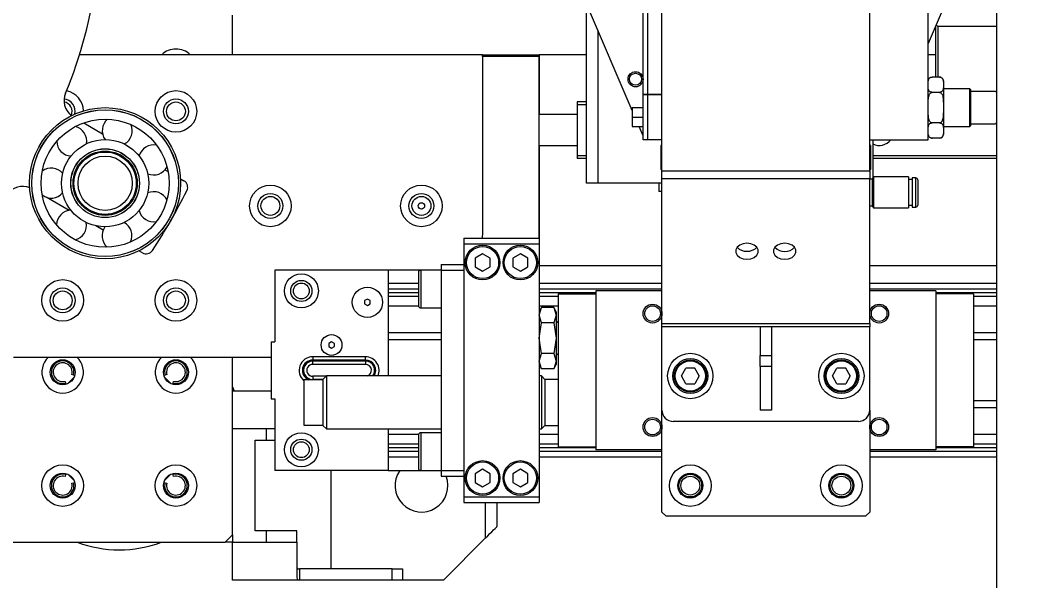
# Model space of a CAD drawing. Header units: millimetres. Extents: x 169 to 14583, y -399 to 10804.
# Drawn here: x 2895 to 3427, y 4334 to 4631 of the extents above; entities that cross this region are included whole.
import ezdxf

# ---------------------------------------------------------------- set-up
doc = ezdxf.new("R2010")
doc.units = ezdxf.units.MM
doc.header["$LTSCALE"] = 35
doc.layers.add('1', color=70, linetype='Continuous')
doc.styles.add('SLDTEXTSTYLE2', font='TXT', dxfattribs={"width": 0.7})
doc.dimstyles.new('SLDDIMSTYLE7', dxfattribs={"dimtxt": 105.988363, "dimasz": 26.25, "dimexe": 0, "dimexo": 0.0625, "dimgap": 26.497091, "dimtad": 1, "dimdec": 0, "dimlfac": 0.5, "dimrnd": 1e-09, "dimzin": 12, "dimdsep": 46, "dimtxsty": 'SLDTEXTSTYLE2', "dimsah": 1, "dimcen": 0.09, "dimadec": 0, "dimazin": 3, "dimtfac": 1, "dimtdec": 3, "dimtofl": 0, "dimtmove": 0, "dimatfit": 3, "dimfxl": 0, "dimfrac": 2, "dimtolj": 1, "dimtzin": 12, "dimarcsym": 0})

# ---------------------------------------------------------------- blocks, each defined once
blk = doc.blocks.new('_D_45')
at = {"layer": '1'}
for p, q in [((3007.63, 4323.46), (3007.63, 3632.57)), ((3412.43, 4084.21), (3412.43, 3632.57)), ((3629.19, 3862.04), (3841.67, 3862.04)), ((3841.67, 3699.98), (3629.19, 3699.98)), ((3007.63, 3667.57), (3412.43, 3667.57)), ((3412.43, 3667.57), (3841.67, 3667.57))]:
    blk.add_line(p, q, dxfattribs=at)
for centre, start, end in [((3629.19, 3781.01), 90, 270), ((3841.67, 3781.01), 270, 90)]:
    blk.add_arc(centre, 81.03, start, end, dxfattribs=at)
for points in [[(3007.63, 3667.57), (3033.88, 3662.32), (3033.88, 3672.82)], [(3412.43, 3667.57), (3386.18, 3672.82), (3386.18, 3662.32)]]:
    blk.add_solid(points, dxfattribs=at)
at = {"layer": '1', "insert": (3629.19, 3838.65), "char_height": 92.604, "attachment_point": 1, "style": 'SLDTEXTSTYLE2'}
blk.add_mtext('202', dxfattribs=at)

msp = doc.modelspace()

# ---------------------------------------------------------------- linework, layer by layer
at = {"color": 7, "linetype": 'Continuous', "lineweight": 18}
for p, q in [((3412.433, 4119.213), (3412.433, 5419.716)), ((3376.033, 4567.465), (3376.033, 4801.465)), ((3235.033, 4550.95), (3235.033, 4685.464)), ((3345.033, 4550.95), (3345.033, 4685.464)), ((3225.033, 4591.464), (3225.033, 4673.82)), ((3227.433, 4672.204), (3227.433, 4591.464)), ((3219.233, 4582.998), (3195.033, 4639.464)), ((3195.033, 4544.465), (3195.033, 4639.464)), ((3385.033, 4639.464), (3376.033, 4618.465)), ((3007.633, 4612.465), (3007.633, 4633.465)), ((3201.033, 4625.465), (3201.033, 4544.465)), ((3380.033, 4600.63), (3380.033, 4627.798)), ((3380.233, 4628.265), (3381.033, 4627.464)), ((3412.433, 4627.464), (3381.033, 4627.464)), ((3381.033, 4627.464), (3381.033, 4600.63)), ((3140.033, 4612.465), (2926.579, 4612.465)), ((3140.033, 4612.465), (3170.033, 4612.465)), ((3140.033, 4611.464), (3140.033, 4612.465)), ((3170.033, 4611.464), (3140.033, 4611.464)), ((3140.033, 4611.464), (3140.033, 4518.465)), ((3195.033, 4612.465), (3170.033, 4612.465)), ((3170.033, 4612.465), (3170.033, 4580.764)), ((3170.033, 4515.465), (3170.033, 4611.464)), ((3380.033, 4612.465), (3376.033, 4612.465)), ((3382.033, 4600.63), (3378.033, 4600.63)), ((3384.033, 4598.63), (3384.033, 4597.669)), ((3384.033, 4597.669), (3384.033, 4595.508)), ((3382.033, 4592.547), (3378.033, 4592.547)), ((3384.033, 4595.508), (3384.033, 4586.626)), ((3398.033, 4594.465), (3384.033, 4594.465)), ((3398.433, 4594.065), (3398.033, 4594.465)), ((3398.033, 4574.465), (3398.033, 4594.465)), ((3398.433, 4594.065), (3398.433, 4574.864)), ((3411.633, 4593.065), (3398.433, 4593.065)), ((3411.633, 4593.065), (3411.633, 4592.95)), ((3411.633, 4592.95), (3412.433, 4592.95)), ((3195.033, 4587.465), (3190.033, 4587.465)), ((3190.033, 4587.465), (3190.033, 4585.965)), ((3227.433, 4591.464), (3225.033, 4591.464)), ((3225.033, 4567.465), (3225.033, 4591.364)), ((3225.033, 4591.364), (3227.433, 4591.364)), ((3227.433, 4591.464), (3235.033, 4591.464)), ((3227.433, 4591.364), (3227.433, 4567.465)), ((3235.033, 4591.364), (3227.433, 4591.364)), ((3195.033, 4585.965), (3190.033, 4585.965)), ((3190.033, 4585.965), (3190.033, 4558.965)), ((3219.233, 4584.465), (3225.033, 4584.465)), ((3219.233, 4584.465), (3219.233, 4579.465)), ((3384.033, 4586.626), (3384.033, 4582.303)), ((3384.033, 4582.303), (3384.033, 4573.421)), ((2928.784, 4576.413), (2938.752, 4570.658)), ((3190.033, 4580.764), (3170.033, 4580.764)), ((3219.233, 4579.465), (3225.033, 4579.465)), ((3219.233, 4579.465), (3219.233, 4574.465)), ((3382.033, 4576.382), (3378.033, 4576.382)), ((3219.233, 4574.465), (3225.033, 4574.465)), ((3225.033, 4569.465), (3222.89, 4574.465)), ((3384.033, 4574.465), (3398.033, 4574.465)), ((3384.033, 4573.421), (3384.033, 4571.26)), ((3384.033, 4571.26), (3384.033, 4570.299)), ((3398.033, 4574.465), (3398.433, 4574.864)), ((3398.433, 4575.865), (3411.633, 4575.865)), ((3412.433, 4575.979), (3411.633, 4575.979)), ((3411.633, 4575.979), (3411.633, 4575.865)), ((3227.433, 4567.465), (3225.033, 4567.465)), ((3235.033, 4567.465), (3227.433, 4567.465)), ((3345.033, 4567.465), (3376.033, 4567.465)), ((3346.633, 4567.465), (3346.633, 4546.932)), ((3382.033, 4568.299), (3378.033, 4568.299)), ((3190.033, 4564.164), (3170.033, 4564.164)), ((3170.033, 4564.164), (3170.033, 4515.465)), ((3234.433, 4564.365), (3234.433, 4551.765)), ((3234.569, 4564.365), (3234.433, 4564.365)), ((3234.569, 4564.365), (3234.569, 4551.765)), ((3235.033, 4564.365), (3234.569, 4564.365)), ((3345.498, 4564.365), (3345.033, 4564.365)), ((3345.498, 4564.365), (3345.498, 4551.765)), ((3345.633, 4564.365), (3345.498, 4564.365)), ((3345.633, 4551.765), (3345.633, 4564.365)), ((2957.22, 4559.995), (2958.326, 4559.357)), ((3195.033, 4558.965), (3190.033, 4558.965)), ((3190.033, 4558.965), (3190.033, 4557.465)), ((3195.033, 4557.465), (3190.033, 4557.465)), ((3412.433, 4558.965), (3346.633, 4558.965)), ((3412.433, 4557.465), (3346.633, 4557.465)), ((2971.825, 4551.563), (2973.456, 4550.621)), ((3234.569, 4551.765), (3234.433, 4551.765)), ((3234.569, 4551.765), (3235.033, 4551.765)), ((3235.033, 4550.95), (3345.033, 4550.95)), ((3235.033, 4546.707), (3235.033, 4550.95)), ((3345.033, 4551.765), (3345.498, 4551.765)), ((3345.033, 4550.95), (3345.033, 4546.707)), ((3345.633, 4551.765), (3345.498, 4551.765)), ((2980.051, 4546.814), (2981.853, 4545.774)), ((3201.033, 4544.465), (3195.033, 4544.465)), ((3235.033, 4544.465), (3201.033, 4544.465)), ((3233.433, 4544.465), (3233.433, 4540.165)), ((3345.033, 4546.707), (3235.033, 4546.707)), ((3235.033, 4470.222), (3235.033, 4546.707)), ((3345.033, 4470.222), (3345.033, 4546.707)), ((3346.421, 4546.565), (3345.033, 4546.565)), ((3347.114, 4547.765), (3346.421, 4546.565)), ((3346.421, 4546.565), (3346.421, 4539.565)), ((3365.633, 4547.765), (3347.114, 4547.765)), ((3347.114, 4547.765), (3347.114, 4539.565)), ((3365.633, 4547.765), (3365.633, 4539.565)), ((3367.433, 4546.354), (3365.633, 4546.354)), ((3369.433, 4547.265), (3367.433, 4547.265)), ((3367.433, 4547.265), (3367.433, 4539.565)), ((3369.433, 4531.864), (3369.433, 4547.265)), ((3370.433, 4546.264), (3370.433, 4532.865)), ((3235.033, 4540.165), (3233.433, 4540.165)), ((3346.421, 4539.565), (3346.421, 4532.564)), ((3347.114, 4539.565), (3347.114, 4531.365)), ((3365.633, 4539.565), (3365.633, 4531.365)), ((3367.433, 4539.565), (3367.433, 4531.864)), ((2921.056, 4530.068), (2908.932, 4537.067)), ((3345.033, 4532.564), (3346.421, 4532.564)), ((3346.421, 4532.564), (3347.114, 4531.365)), ((3347.114, 4531.365), (3365.633, 4531.365)), ((3365.633, 4532.775), (3367.433, 4532.775)), ((3367.433, 4531.864), (3369.433, 4531.864)), ((2939.049, 4519.679), (2935.22, 4521.89)), ((3140.033, 4518.465), (3139.807, 4515.465)), ((3130.033, 4515.465), (3170.033, 4515.465)), ((3130.033, 4515.465), (3130.033, 4512.464)), ((3170.033, 4515.465), (3170.033, 4512.464)), ((2959.853, 4507.668), (2958.051, 4508.709)), ((3130.033, 4512.464), (3170.033, 4512.464)), ((3130.033, 4512.464), (3130.033, 4378.465)), ((3170.033, 4512.464), (3170.033, 4378.465)), ((3140.033, 4507.083), (3136.033, 4504.774)), ((3136.033, 4504.774), (3136.033, 4500.155)), ((3144.033, 4504.774), (3140.033, 4507.083)), ((3144.033, 4500.155), (3144.033, 4504.774)), ((3160.033, 4507.083), (3156.033, 4504.774)), ((3156.033, 4504.774), (3156.033, 4500.155)), ((3164.033, 4504.774), (3160.033, 4507.083)), ((3164.033, 4500.155), (3164.033, 4504.774)), ((3090.033, 4498.465), (3030.033, 4498.465)), ((3030.033, 4498.465), (3030.033, 4460.465)), ((3090.033, 4498.465), (3090.033, 4442.465)), ((3118.033, 4498.465), (3090.033, 4498.465)), ((3106.033, 4497.264), (3106.033, 4479.665)), ((3118.033, 4498.465), (3107.233, 4498.465)), ((3107.233, 4498.465), (3107.233, 4478.465)), ((3118.033, 4501.465), (3130.033, 4501.465)), ((3118.033, 4501.465), (3118.033, 4498.465)), ((3118.033, 4498.465), (3118.033, 4392.464)), ((3118.033, 4498.465), (3130.033, 4498.465)), ((3136.033, 4500.155), (3140.033, 4497.846)), ((3140.033, 4497.846), (3144.033, 4500.155)), ((3156.033, 4500.155), (3160.033, 4497.846)), ((3160.033, 4497.846), (3164.033, 4500.155)), ((3235.033, 4500.765), (3170.033, 4500.765)), ((3412.433, 4500.765), (3345.033, 4500.765)), ((3106.033, 4491.464), (3090.033, 4491.464)), ((3235.033, 4491.464), (3170.033, 4491.464)), ((3412.433, 4491.464), (3345.033, 4491.464)), ((3106.033, 4488.465), (3090.033, 4488.465)), ((3106.033, 4486.464), (3090.033, 4486.464)), ((3235.033, 4488.465), (3170.033, 4488.465)), ((3200.033, 4486.464), (3170.033, 4486.464)), ((3235.033, 4487.465), (3200.033, 4487.465)), ((3200.033, 4487.465), (3200.033, 4403.465)), ((3412.433, 4488.465), (3345.033, 4488.465)), ((3380.033, 4487.465), (3345.033, 4487.465)), ((3380.033, 4487.465), (3380.033, 4403.465)), ((3412.433, 4486.464), (3380.033, 4486.464)), ((3079.033, 4483.197), (3077.533, 4482.331)), ((3077.533, 4482.331), (3077.533, 4480.599)), ((3077.533, 4480.599), (3079.033, 4479.732)), ((3080.533, 4482.331), (3079.033, 4483.197)), ((3079.033, 4479.732), (3080.533, 4480.599)), ((3080.533, 4480.599), (3080.533, 4482.331)), ((3106.033, 4484.464), (3090.033, 4484.464)), ((3180.033, 4484.464), (3170.033, 4484.464)), ((3180.033, 4485.864), (3200.033, 4485.864)), ((3180.033, 4485.864), (3180.033, 4436.241)), ((3400.033, 4485.864), (3380.033, 4485.864)), ((3400.033, 4485.864), (3400.033, 4405.065)), ((3412.433, 4484.464), (3400.033, 4484.464)), ((3106.05, 4479.464), (3090.033, 4479.464)), ((3107.233, 4478.465), (3118.033, 4478.465)), ((3180.033, 4479.464), (3170.033, 4479.464)), ((3171.289, 4478.64), (3170.033, 4476.464)), ((3170.033, 4474.589), (3171.283, 4478.63)), ((3177.783, 4478.63), (3171.283, 4478.63)), ((3179.033, 4476.464), (3177.777, 4478.64)), ((3177.783, 4478.63), (3179.033, 4474.589)), ((3179.033, 4476.464), (3179.033, 4474.589)), ((3412.433, 4479.464), (3400.033, 4479.464)), ((3171.283, 4470.547), (3170.033, 4474.589)), ((3170.033, 4462.465), (3171.283, 4470.547)), ((3177.783, 4470.547), (3171.283, 4470.547)), ((3179.033, 4474.589), (3177.783, 4470.547)), ((3177.783, 4470.547), (3179.033, 4462.465)), ((3179.033, 4474.589), (3179.033, 4462.465)), ((3180.033, 4470.625), (3179.033, 4471.624)), ((3235.033, 4470.222), (3345.033, 4470.222)), ((3235.033, 4468.464), (3235.033, 4470.222)), ((3345.033, 4470.222), (3345.033, 4468.464)), ((3118.033, 4465.234), (3090.033, 4465.234)), ((3345.033, 4468.464), (3235.033, 4468.464)), ((3235.033, 4424.465), (3235.033, 4468.464)), ((3287.033, 4468.464), (3287.033, 4453.333)), ((3293.033, 4468.464), (3293.033, 4453.333)), ((3345.033, 4424.465), (3345.033, 4468.464)), ((3412.433, 4465.234), (3400.033, 4465.234)), ((3028.033, 4460.465), (3028.033, 4430.464)), ((3028.033, 4460.465), (3030.033, 4460.465)), ((3060.033, 4460.597), (3058.533, 4459.731)), ((3058.533, 4459.731), (3058.533, 4457.998)), ((3061.533, 4459.731), (3060.033, 4460.597)), ((3061.533, 4457.998), (3061.533, 4459.731)), ((3118.033, 4461.615), (3090.033, 4461.615)), ((3171.283, 4454.382), (3170.033, 4462.465)), ((3179.033, 4462.465), (3177.783, 4454.382)), ((3179.033, 4462.465), (3179.033, 4450.34)), ((3412.433, 4461.615), (3400.033, 4461.615)), ((3058.533, 4457.998), (3060.033, 4457.132)), ((3060.033, 4457.132), (3061.533, 4457.998)), ((3170.033, 4450.34), (3171.283, 4454.382)), ((3177.783, 4454.382), (3171.283, 4454.382)), ((3177.783, 4454.382), (3179.033, 4450.34)), ((3179.033, 4453.304), (3180.033, 4454.305)), ((2891.633, 4452.465), (3028.033, 4452.465)), ((3007.633, 4358.465), (3007.633, 4452.465)), ((3050.033, 4452.619), (3050.033, 4450.887)), ((3078.033, 4452.619), (3050.033, 4452.619)), ((3078.033, 4450.887), (3050.033, 4450.887)), ((3050.033, 4450.887), (3050.033, 4450.31)), ((3050.033, 4448.578), (3050.033, 4450.31)), ((3078.033, 4450.31), (3050.033, 4450.31)), ((3078.033, 4450.887), (3078.033, 4452.619)), ((3078.033, 4450.887), (3078.033, 4450.31)), ((3078.033, 4450.31), (3078.033, 4448.578)), ((3171.283, 4446.299), (3170.033, 4450.34)), ((3179.033, 4450.34), (3177.783, 4446.299)), ((3179.033, 4450.34), (3179.033, 4448.464)), ((3287.033, 4453.333), (3293.033, 4453.333)), ((3287.033, 4447.462), (3287.033, 4453.333)), ((3293.033, 4453.333), (3293.033, 4447.462)), ((3078.033, 4448.578), (3050.033, 4448.578)), ((3170.033, 4448.464), (3171.289, 4446.289)), ((3177.783, 4446.299), (3171.283, 4446.299)), ((3177.777, 4446.289), (3179.033, 4448.464)), ((3245.317, 4442.465), (3247.675, 4446.549)), ((3252.391, 4446.549), (3247.675, 4446.549)), ((3254.749, 4442.465), (3252.391, 4446.549)), ((3293.033, 4447.462), (3287.033, 4447.462)), ((3287.033, 4447.462), (3287.033, 4424.465)), ((3293.033, 4447.462), (3293.033, 4424.465)), ((3325.317, 4442.465), (3327.675, 4446.549)), ((3332.391, 4446.549), (3327.675, 4446.549)), ((3334.749, 4442.465), (3332.391, 4446.549)), ((2918.927, 4439.635), (2919.186, 4438.669)), ((2919.186, 4438.669), (2919.341, 4438.089)), ((2920.433, 4438.488), (2923.61, 4441.665)), ((2923.429, 4442.912), (2922.463, 4443.17)), ((2924.008, 4442.756), (2923.429, 4442.912)), ((2971.838, 4442.912), (2971.258, 4442.756)), ((2972.803, 4443.17), (2971.838, 4442.912)), ((2975.925, 4438.089), (2976.08, 4438.669)), ((2976.08, 4438.669), (2976.339, 4439.635)), ((3055.433, 4440.464), (3045.433, 4440.464)), ((3045.433, 4440.464), (3045.433, 4416.465)), ((3050.033, 4442.351), (3050.033, 4440.619)), ((3057.16, 4442.351), (3050.033, 4442.351)), ((3055.433, 4440.619), (3050.033, 4440.619)), ((3050.033, 4440.464), (3050.033, 4440.619)), ((3057.273, 4442.465), (3055.433, 4440.625)), ((3055.433, 4440.625), (3055.433, 4416.305)), ((3118.033, 4442.465), (3057.273, 4442.465)), ((3057.273, 4442.465), (3057.273, 4414.465)), ((3171.193, 4442.465), (3170.033, 4442.465)), ((3173.033, 4440.625), (3171.193, 4442.465)), ((3171.193, 4442.465), (3171.193, 4414.465)), ((3180.033, 4440.664), (3173.033, 4440.664)), ((3173.033, 4440.664), (3173.033, 4416.264)), ((3247.675, 4438.381), (3245.317, 4442.465)), ((3247.675, 4438.381), (3252.391, 4438.381)), ((3254.749, 4442.465), (3252.391, 4438.381)), ((3327.675, 4438.381), (3325.317, 4442.465)), ((3327.675, 4438.381), (3332.391, 4438.381)), ((3334.749, 4442.465), (3332.391, 4438.381)), ((3007.633, 4436.736), (3008.428, 4434.465)), ((3028.033, 4434.465), (3007.633, 4434.465)), ((3180.033, 4436.241), (3180.033, 4420.688)), ((3028.033, 4430.464), (3030.033, 4430.464)), ((3030.033, 4430.464), (3030.033, 4392.464)), ((3412.433, 4429.314), (3400.033, 4429.314)), ((3235.033, 4370.465), (3235.033, 4424.465)), ((3293.033, 4424.465), (3287.033, 4424.465)), ((3345.033, 4424.465), (3345.033, 4370.465)), ((3412.433, 4425.695), (3400.033, 4425.695)), ((3180.033, 4420.688), (3180.033, 4405.065)), ((3339.033, 4418.465), (3241.033, 4418.465)), ((3025.633, 4414.465), (3007.633, 4414.465)), ((3025.633, 4408.465), (3025.633, 4414.465)), ((3030.033, 4414.465), (3025.633, 4414.465)), ((3045.433, 4416.465), (3055.433, 4416.465)), ((3055.433, 4416.305), (3057.273, 4414.465)), ((3057.273, 4414.465), (3118.033, 4414.465)), ((3090.033, 4414.465), (3090.033, 4392.464)), ((3106.05, 4411.465), (3090.033, 4411.465)), ((3118.033, 4412.464), (3107.233, 4412.464)), ((3107.233, 4412.464), (3107.233, 4392.464)), ((3170.033, 4414.465), (3171.193, 4414.465)), ((3180.033, 4411.465), (3170.033, 4411.465)), ((3171.193, 4414.465), (3173.033, 4416.305)), ((3173.033, 4416.264), (3180.033, 4416.264)), ((3412.433, 4411.465), (3400.033, 4411.465)), ((3019.633, 4408.465), (3025.633, 4408.465)), ((3019.633, 4360.465), (3019.633, 4408.465)), ((3025.633, 4408.465), (3030.033, 4408.465)), ((3106.033, 4406.465), (3090.033, 4406.465)), ((3106.033, 4411.265), (3106.033, 4393.665)), ((3180.033, 4406.465), (3170.033, 4406.465)), ((3412.433, 4406.465), (3400.033, 4406.465)), ((3106.033, 4404.465), (3090.033, 4404.465)), ((3106.033, 4402.464), (3090.033, 4402.464)), ((3200.033, 4404.465), (3170.033, 4404.465)), ((3235.033, 4402.464), (3170.033, 4402.464)), ((3180.033, 4405.065), (3200.033, 4405.065)), ((3235.033, 4403.465), (3200.033, 4403.465)), ((3380.033, 4403.465), (3345.033, 4403.465)), ((3412.433, 4402.464), (3345.033, 4402.464)), ((3400.033, 4405.065), (3380.033, 4405.065)), ((3412.433, 4404.465), (3380.033, 4404.465)), ((3106.033, 4399.465), (3090.033, 4399.465)), ((3235.033, 4399.465), (3170.033, 4399.465)), ((3412.433, 4399.465), (3345.033, 4399.465)), ((2919.186, 4390.26), (2918.927, 4389.294)), ((2919.341, 4390.84), (2919.186, 4390.26)), ((2976.08, 4390.26), (2975.925, 4390.84)), ((2976.339, 4389.294), (2976.08, 4390.26)), ((3090.033, 4392.464), (3030.033, 4392.464)), ((3059.633, 4392.464), (3059.633, 4340.465)), ((3090.033, 4392.464), (3118.033, 4392.464)), ((3107.233, 4392.464), (3118.033, 4392.464)), ((3118.033, 4392.464), (3130.033, 4392.464)), ((3118.033, 4392.464), (3118.033, 4389.464)), ((3140.033, 4393.083), (3136.033, 4390.774)), ((3136.033, 4390.774), (3136.033, 4386.155)), ((3144.033, 4390.774), (3140.033, 4393.083)), ((3144.033, 4386.155), (3144.033, 4390.774)), ((3160.033, 4393.083), (3156.033, 4390.774)), ((3156.033, 4390.774), (3156.033, 4386.155)), ((3164.033, 4390.774), (3160.033, 4393.083)), ((3164.033, 4386.155), (3164.033, 4390.774)), ((2922.463, 4385.759), (2923.429, 4386.017)), ((2923.429, 4386.017), (2924.008, 4386.173)), ((2971.258, 4386.173), (2971.838, 4386.017)), ((2971.838, 4386.017), (2972.803, 4385.759)), ((3118.033, 4389.464), (3130.033, 4389.464)), ((3136.033, 4386.155), (3140.033, 4383.846)), ((3140.033, 4383.846), (3144.033, 4386.155)), ((3156.033, 4386.155), (3160.033, 4383.846)), ((3160.033, 4383.846), (3164.033, 4386.155)), ((3130.033, 4378.465), (3170.033, 4378.465)), ((3130.033, 4378.465), (3130.033, 4375.465)), ((3130.033, 4375.465), (3170.033, 4375.465)), ((3141.633, 4356.749), (3141.633, 4375.465)), ((3147.633, 4375.465), (3147.633, 4362.749)), ((3170.033, 4378.465), (3170.033, 4375.465)), ((3235.033, 4370.465), (3237.033, 4368.465)), ((3343.033, 4368.465), (3345.033, 4370.465)), ((3237.033, 4368.465), (3343.033, 4368.465)), ((3003.633, 4354.464), (3007.633, 4358.465)), ((3007.633, 4358.465), (3007.633, 4354.464)), ((3025.633, 4360.465), (3019.633, 4360.465)), ((3025.633, 4354.464), (3025.633, 4360.465)), ((3041.633, 4360.465), (3025.633, 4360.465)), ((3041.633, 4354.464), (3041.633, 4360.465)), ((2091.633, 4354.464), (3003.633, 4354.464)), ((3007.633, 4354.464), (3003.633, 4354.464)), ((3007.633, 4354.464), (3025.633, 4354.464)), ((3007.633, 4334.465), (3007.633, 4354.464)), ((3025.633, 4354.464), (3041.633, 4354.464)), ((3041.633, 4354.464), (3041.633, 4335.767)), ((3119.349, 4334.465), (3141.633, 4356.749)), ((3041.846, 4340.465), (3041.846, 4340.798)), ((3041.846, 4340.465), (3043.104, 4340.465)), ((3043.104, 4340.465), (3043.104, 4334.465)), ((3092.113, 4340.465), (3043.104, 4340.465)), ((3092.113, 4334.465), (3092.113, 4340.465)), ((3092.113, 4340.465), (3097.672, 4340.465)), ((3097.672, 4340.465), (3097.672, 4334.465)), ((3042.018, 4334.465), (3007.633, 4334.465)), ((3043.104, 4334.465), (3042.018, 4334.465)), ((3092.113, 4334.465), (3043.104, 4334.465)), ((3097.672, 4334.465), (3092.113, 4334.465)), ((3119.349, 4334.465), (3097.672, 4334.465))]:
    msp.add_line(p, q, dxfattribs=at)
at = {"color": 7, "linetype": 'Continuous', "lineweight": 18, "flags": 128}
for points in [[(3277.981, 4504.478), (3280.033, 4504.222), (3282.085, 4504.478), (3283.89, 4505.214), (3285.229, 4506.343), (3285.942, 4507.728), (3285.942, 4509.201), (3285.229, 4510.586), (3283.89, 4511.715), (3282.085, 4512.451), (3280.033, 4512.707), (3277.981, 4512.451), (3276.176, 4511.715), (3274.837, 4510.586), (3274.124, 4509.201), (3274.124, 4507.728), (3274.837, 4506.343), (3276.176, 4505.214), (3277.981, 4504.478)], [(3302.085, 4512.451), (3300.033, 4512.707), (3297.981, 4512.451), (3296.176, 4511.715), (3294.837, 4510.586), (3294.124, 4509.201), (3294.124, 4507.728), (3294.837, 4506.343), (3296.176, 4505.214), (3297.981, 4504.478), (3300.033, 4504.222), (3302.085, 4504.478), (3303.89, 4505.214), (3305.229, 4506.343), (3305.942, 4507.728), (3305.942, 4509.201), (3305.229, 4510.586), (3303.89, 4511.715), (3302.085, 4512.451)], [(2971.656, 4441.665), (2974.124, 4439.268), (2974.833, 4438.488)], [(2923.61, 4387.264), (2922.937, 4387.874), (2920.433, 4390.441)], [(2974.833, 4390.441), (2973.346, 4388.856), (2971.656, 4387.264)], [(3141.633, 4356.749), (3142.804, 4357.919), (3143.929, 4359.045), (3144.966, 4360.082), (3145.876, 4360.991), (3146.622, 4361.738), (3147.176, 4362.292), (3147.518, 4362.634), (3147.633, 4362.749)]]:
    msp.add_lwpolyline(points, dxfattribs=at)
at = {"color": 7, "linetype": 'Continuous', "lineweight": 18}
for centre, radius in [((3221.033, 4599.465), 4), ((3221.033, 4599.464), 3.2), ((2977.633, 4582.464), 11), ((2977.633, 4582.465), 6.6), ((2977.633, 4582.465), 5), ((2940.12, 4544.465), 40), ((2940.12, 4544.465), 38.835), ((2940.12, 4544.465), 38.8), ((2940.12, 4544.465), 33.9), ((2940.12, 4544.465), 23.1), ((2940.12, 4544.465), 18.2), ((2940.12, 4544.465), 18.165), ((2940.12, 4544.464), 17), ((2940.12, 4544.465), 16.5), ((2940.12, 4544.465), 14.356), ((3027.633, 4532.465), 11), ((3107.633, 4532.465), 11), ((3027.633, 4532.465), 6.6), ((3027.633, 4532.464), 5), ((3107.633, 4532.465), 6.6), ((3107.633, 4532.465), 5), ((3107.633, 4532.464), 1.671), ((3140.033, 4502.464), 9.2), ((3140.033, 4502.465), 8.5), ((3160.033, 4502.464), 9.2), ((3160.033, 4502.465), 8.5), ((2917.633, 4482.464), 11), ((2977.633, 4482.464), 11), ((3044.033, 4487.464), 9), ((3044.033, 4487.465), 5.6), ((3044.033, 4487.465), 4.2), ((2917.633, 4482.464), 6.6), ((2917.633, 4482.464), 5), ((2977.633, 4482.465), 6.6), ((2977.633, 4482.465), 5), ((3079.033, 4481.464), 8), ((3230.033, 4475.464), 5), ((3230.033, 4475.464), 4.134), ((3350.033, 4475.464), 5), ((3350.033, 4475.464), 4.134), ((3060.033, 4458.865), 5.5), ((3250.033, 4442.464), 12), ((3330.033, 4442.464), 12), ((2917.633, 4444.464), 6.6), ((2977.633, 4444.465), 6.6), ((3250.033, 4442.465), 9.2), ((3250.033, 4442.465), 8.5), ((3250.033, 4442.464), 8), ((3330.033, 4442.465), 9.2), ((3330.033, 4442.465), 8.5), ((3330.033, 4442.465), 8), ((3230.033, 4415.465), 5), ((3230.033, 4415.464), 4.134), ((3350.033, 4415.465), 5), ((3350.033, 4415.465), 4.134), ((3044.033, 4403.464), 9), ((3044.033, 4403.464), 5.6), ((3044.033, 4403.465), 4.2), ((2917.633, 4384.465), 11), ((2977.633, 4384.465), 11), ((3140.033, 4388.465), 9.2), ((3140.033, 4388.464), 8.5), ((3160.033, 4388.465), 9.2), ((3160.033, 4388.464), 8.5), ((3250.033, 4384.465), 11), ((3330.033, 4384.465), 11), ((2917.633, 4384.464), 6.6), ((2977.633, 4384.465), 6.6), ((3250.033, 4384.465), 6.6), ((3250.033, 4384.465), 6), ((3330.033, 4384.464), 6.6), ((3330.033, 4384.464), 6), ((3250.033, 4384.465), 5), ((3330.033, 4384.464), 5)]:
    msp.add_circle(centre, radius, dxfattribs=at)
for centre, radius, start, end in [((2697.636, 4684.464), 239.997, 337.35382, 352.64595), ((2977.633, 4604.465), 11, 89.99954, 133.34287), ((2977.633, 4604.465), 11, 46.6571, 90.00049), ((3378.033, 4598.63), 2, 132.38785, 180.00505), ((3382.033, 4598.635), 1.995, 69.64007, 96.88507), ((3382.033, 4598.63), 2, 359.99623, 53.02439), ((2917.633, 4582.465), 11, 1.63286, 79.03848), ((2928.358, 4588.206), 10, 157.35391, 231.73695), ((2917.633, 4582.465), 5, 335.0291, 81.28964), ((2917.633, 4582.465), 6.6, 348.18679, 83.3994), ((2946.532, 4572.234), 7.938, 129.73526, 216.03078), ((2922.407, 4566.792), 7.938, 349.3934, 75.69045), ((2946.532, 4572.234), 7.938, 297.96403, 24.25932), ((2922.407, 4566.792), 7.938, 181.16521, 267.45934), ((3350.033, 4572.464), 8, 244.84771, 321.32021), ((3378.032, 4570.298), 1.999, 179.99235, 233.04196), ((3378.033, 4570.294), 1.995, 249.64007, 276.88507), ((3382.033, 4570.299), 2, 271.60594, 0.0049), ((2965.829, 4556.765), 7.938, 78.30837, 164.60289), ((2911.62, 4544.536), 7.938, 40.82189, 127.11769), ((2965.829, 4556.765), 7.938, 246.53658, 332.83133), ((2979.852, 4542.309), 4, 333.26911, 59.99552), ((3369.433, 4546.264), 1, 0.00976, 89.99706), ((2896.358, 4532.78), 10, 67.43728, 142.6464), ((2911.62, 4544.536), 7.938, 232.59378, 318.88875), ((2965.767, 4532.035), 7.937, 26.87645, 113.1769), ((2697.636, 4684.463), 319.997, 326.73452, 333.26548), ((2922.294, 4522.227), 7.938, 92.25039, 178.54588), ((2965.766, 4532.034), 7.938, 195.10599, 281.40445), ((3369.433, 4532.865), 1, 270.00294, 359.99024), ((2922.294, 4522.227), 7.938, 284.02398, 10.3156), ((2946.392, 4516.663), 7.938, 335.4527, 61.74464), ((2946.392, 4516.663), 7.938, 143.67956, 229.97371), ((2961.853, 4511.133), 4, 240.00087, 326.7339), ((3279.753, 4515.202), 6.744, 223.20141, 272.3845), ((3280.313, 4515.202), 6.744, 267.61726, 316.79867), ((3300.033, 4515.558), 7.192, 223.73669, 316.26331), ((3107.233, 4497.264), 1.2, 90.0046, 180.00109), ((3107.233, 4479.664), 1.2, 179.99489, 270.00511), ((2917.633, 4444.464), 11, 133.34127, 46.65873), ((2917.633, 4444.464), 6, 345.00008, 284.99992), ((2917.633, 4444.464), 5, 344.99984, 285.00016), ((2977.633, 4444.464), 11, 133.34127, 46.65873), ((2977.633, 4444.464), 6, 255.00008, 194.99992), ((2977.633, 4444.465), 5, 254.99953, 195.00047), ((3050.033, 4445.464), 7.155, 90.00059, 229.98807), ((3050.033, 4445.464), 5.423, 90.0001, 247.22935), ((3050.033, 4445.465), 4.845, 89.9993, 270.0007), ((3078.033, 4445.464), 7.155, 335.21004, 90.00066), ((3078.033, 4445.464), 5.423, 326.41262, 89.99955), ((3078.033, 4445.465), 4.845, 321.74528, 90.00102), ((3050.033, 4445.465), 3.113, 89.9989, 270.0011), ((3078.033, 4445.465), 3.113, 285.50093, 90.00118), ((3241.033, 4424.465), 6, 180.00038, 269.99962), ((3339.033, 4424.464), 6, 269.99877, 0.0035), ((3107.233, 4411.265), 1.2, 89.99489, 180.00511), ((2917.633, 4384.464), 6, 75.00008, 14.99992), ((2977.633, 4384.464), 6, 165.00008, 104.99992), ((3107.633, 4384.464), 14, 145.1499, 20.92487), ((3107.233, 4393.665), 1.2, 179.99891, 269.9954), ((2917.633, 4384.464), 5, 74.99953, 15.00047), ((2977.633, 4384.464), 5, 164.99984, 105.00016), ((2947.633, 4414.466), 64.002, 249.63634, 290.36366), ((3044.02, 4341.782), 2.387, 180.36598, 204.36011), ((3044.158, 4335.806), 2.525, 180.87607, 212.08123)]:
    msp.add_arc(centre, radius, start, end, dxfattribs=at)
for points, knots in [([(3376.033, 4597.669), (3376.034, 4597.777), (3376.036, 4598.177), (3376.078, 4598.915), (3376.332, 4599.678), (3376.761, 4600.18), (3377.126, 4600.428), (3377.528, 4600.578), (3377.821, 4600.627), (3377.995, 4600.63), (3378.033, 4600.63)], [0, 0, 0, 0, 0.07937831, 0.29695467, 0.5483347, 0.6550668, 0.78206148, 0.8708795, 0.9720573, 1, 1, 1, 1]), ([(3382.033, 4600.63), (3382.15, 4600.624), (3382.376, 4600.613), (3382.744, 4600.512), (3383.178, 4600.295), (3383.808, 4599.665), (3384.026, 4598.664), (3384.031, 4597.921), (3384.033, 4597.669)], [0, 0, 0, 0, 0.08709, 0.1672609, 0.2824755, 0.4441889, 0.8121051, 1, 1, 1, 1]), ([(3378.033, 4592.547), (3377.916, 4592.553), (3377.69, 4592.565), (3377.322, 4592.666), (3376.888, 4592.883), (3376.258, 4593.512), (3376.04, 4594.514), (3376.035, 4595.257), (3376.033, 4595.508)], [0, 0, 0, 0, 0.0870914, 0.1672635, 0.2824799, 0.4441958, 0.8121003, 1, 1, 1, 1]), ([(3376.033, 4586.626), (3376.036, 4587.239), (3376.042, 4588.381), (3376.204, 4590.049), (3376.568, 4591.372), (3377.136, 4592.175), (3377.608, 4592.48), (3377.88, 4592.546), (3378.022, 4592.547), (3378.033, 4592.547)], [0, 0, 0, 0, 0.2737494, 0.5097628, 0.7473945, 0.8784373, 0.9365793, 0.9951737, 1, 1, 1, 1]), ([(3384.033, 4595.508), (3384.032, 4595.401), (3384.03, 4595.001), (3383.988, 4594.262), (3383.734, 4593.5), (3383.305, 4592.998), (3382.94, 4592.749), (3382.538, 4592.6), (3382.245, 4592.551), (3382.071, 4592.548), (3382.033, 4592.547)], [0, 0, 0, 0, 0.0793783, 0.2969545, 0.5483343, 0.6550663, 0.7820609, 0.8708789, 0.9719984, 1, 1, 1, 1]), ([(3382.033, 4592.547), (3382.133, 4592.538), (3382.348, 4592.519), (3382.711, 4592.336), (3383.156, 4591.906), (3383.764, 4590.725), (3384.017, 4588.869), (3384.028, 4587.343), (3384.033, 4586.626)], [0, 0, 0, 0, 0.04456384, 0.0955811, 0.17786589, 0.31720263, 0.67901975, 1, 1, 1, 1]), ([(3378.033, 4576.382), (3377.933, 4576.391), (3377.718, 4576.41), (3377.355, 4576.593), (3376.91, 4577.023), (3376.302, 4578.204), (3376.049, 4580.06), (3376.038, 4581.586), (3376.033, 4582.303)], [0, 0, 0, 0, 0.0445638, 0.0955811, 0.1778659, 0.3172026, 0.6790198, 1, 1, 1, 1]), ([(3384.033, 4582.303), (3384.03, 4581.69), (3384.025, 4580.548), (3383.862, 4578.88), (3383.498, 4577.557), (3382.93, 4576.754), (3382.458, 4576.449), (3382.186, 4576.383), (3382.044, 4576.382), (3382.033, 4576.382)], [0, 0, 0, 0, 0.2737426, 0.5097546, 0.74737, 0.8784099, 0.9365807, 0.9951738, 1, 1, 1, 1]), ([(3376.033, 4573.421), (3376.034, 4573.528), (3376.036, 4573.928), (3376.078, 4574.667), (3376.332, 4575.429), (3376.761, 4575.931), (3377.126, 4576.18), (3377.528, 4576.329), (3377.821, 4576.378), (3377.995, 4576.381), (3378.033, 4576.382)], [0, 0, 0, 0, 0.0793783, 0.2969547, 0.5483347, 0.6550668, 0.7820615, 0.8708795, 0.9720573, 1, 1, 1, 1]), ([(3382.033, 4576.382), (3382.15, 4576.376), (3382.376, 4576.364), (3382.744, 4576.263), (3383.178, 4576.046), (3383.808, 4575.417), (3384.026, 4574.416), (3384.031, 4573.672), (3384.033, 4573.421)], [0, 0, 0, 0, 0.0870894, 0.1672597, 0.2824734, 0.4441648, 0.8121065, 1, 1, 1, 1]), ([(3378.033, 4568.299), (3377.916, 4568.305), (3377.69, 4568.316), (3377.322, 4568.417), (3376.888, 4568.634), (3376.258, 4569.263), (3376.04, 4570.265), (3376.035, 4571.008), (3376.033, 4571.26)], [0, 0, 0, 0, 0.0870914, 0.1672635, 0.2824799, 0.4441958, 0.8121003, 1, 1, 1, 1]), ([(3384.033, 4571.26), (3384.032, 4571.153), (3384.03, 4570.752), (3383.988, 4570.014), (3383.734, 4569.251), (3383.305, 4568.749), (3382.94, 4568.501), (3382.538, 4568.351), (3382.245, 4568.302), (3382.071, 4568.299), (3382.033, 4568.299)], [0, 0, 0, 0, 0.07937825, 0.29695445, 0.5483343, 0.65506632, 0.78206091, 0.87087886, 0.97199841, 1, 1, 1, 1])]:
    msp.add_open_spline(points, degree=3, knots=knots, dxfattribs=at)

# ---------------------------------------------------------------- dimensions: what is measured, and where the dimension line sits
at = {"layer": '1'}
dim = msp.add_linear_dim(base=(3412.433, 3667.572), p1=(3007.633, 4358.465), p2=(3412.433, 4119.213), dimstyle='SLDDIMSTYLE7', dxfattribs=at)
dim.commit()
dim.dimension.update_dxf_attribs({"geometry": '_D_45', "text_midpoint": (3735.431, 3667.572), "dimtype": 160})

doc.saveas('drawing.dxf')
